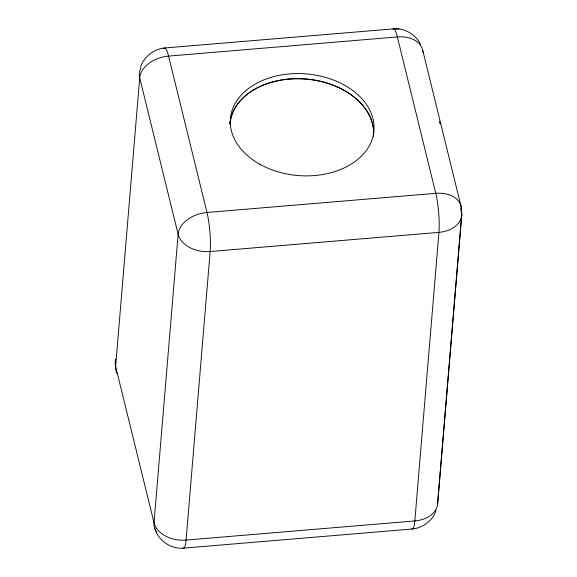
<?xml version="1.0" encoding="UTF-8"?>
<svg xmlns="http://www.w3.org/2000/svg" width="577" height="577" viewBox="0 0 577 577"><rect width="100%" height="100%" fill="white"/><g stroke="black" fill="none" stroke-linecap="round" stroke-linejoin="round"><path stroke-width="0.87" d="M437.546 504.572L461.788 214.132L437.698 502.697M461.225 212.329L460.727 207.915M436.089 510.32C432.837 520.627 422.919 527.969 412.288 528.994L183.508 548.15C170.742 549.232 158.185 540.526 154.679 528.222M140.658 66.896C144.156 56.568 153.871 48.966 164.705 47.985L393.161 28.9C404.369 27.783 415.584 34.31 420.59 44.306M393.81 28.908L398.895 28.922M422.804 50.653L461.211 207.028M439.486 121.43L440.128 124.048M229.956 123.976A72.031 50.992 4.8 0 1 306.365 79.049A72.031 50.992 4.8 0 1 373.456 136.504M116.936 373.463A27.703 19.034 -13.8 0 1 115.624 366.445A27.703 19.611 4.8 0 1 115.753 359.146M140.961 67.797A27.703 19.611 4.8 0 0 139.713 77.881L115.624 366.445L154.03 522.82A27.703 19.034 -13.8 0 0 156.865 532.268M422.999 52.42A27.703 19.034 -13.8 0 0 397.351 36.942A27.703 4.529 85.2 0 0 392.987 29.001M163.825 48.569A27.703 4.529 85.2 0 1 168.578 56.099L206.992 212.48A27.703 4.529 85.2 0 1 210.165 251.522L186.068 540.086A27.703 4.529 85.2 0 1 183.032 547.999M411.805 528.842A27.703 4.529 85.2 0 0 414.841 520.93L438.938 232.365A27.703 4.529 85.2 0 0 435.765 193.324L397.351 36.942L168.578 56.099A27.703 19.034 -13.8 0 0 139.713 77.881L178.127 234.255L154.03 522.82A27.703 19.611 4.8 0 0 186.068 540.086L414.841 520.93A27.703 19.611 4.8 0 0 437.597 500.872M229.949 124.055A72.031 50.992 4.8 0 1 306.358 79.128A72.031 50.992 4.8 0 1 373.449 136.576M435.765 193.324L206.992 212.48A27.703 19.034 -13.8 0 0 178.127 234.255A27.703 19.611 4.8 0 0 210.165 251.522L438.938 232.365A27.703 19.611 4.8 0 0 461.369 210.54A27.703 19.034 -13.8 0 0 435.765 193.324M259.931 164.294A72.031 50.992 4.8 0 0 373.687 132.991A72.031 50.992 4.8 0 0 272.892 76.842A72.031 50.992 4.8 0 0 259.931 164.294"/></g></svg>
